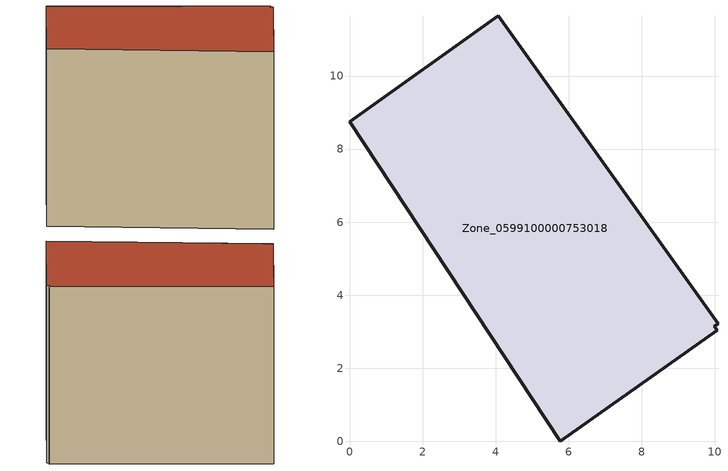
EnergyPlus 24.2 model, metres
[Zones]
Zone_0599100000753018
 floor ground (C_G): 0,8.75 4.07,11.65 10.09,3.22 9.98,3.15 10.06,3.05 5.77,0 z0
 wall outside (C_F): 4.07,11.65 0,8.75 5.77,0 10.06,3.05 9.98,3.15 10.09,3.22 4.07,11.65 z0:8.91
 roof outside (C_R): 5.77,0 10.06,3.05 9.98,3.15 10.09,3.22 4.07,11.65 0,8.75 z8.91
[BUILDING]
Pand.0599100000753018: North Axis=0; Terrain=City; Loads Convergence Tolerance Value=0.04; Temperature Convergence Tolerance Value=0.4; Solar Distribution=FullExterior; Maximum Number of Warmup Days=25; Minimum Number of Warmup Days=1
[Site:Location]
Rotterdam.The.Hague.AP_ZH_NLD Design_Conditions: Latitude=51.96; Longitude=4.45; Time Zone=1; Elevation=-4.5
[SITE:GROUNDTEMPERATURE:BUILDINGSURFACE]
18, 18, 18, 18, 18, 18, 18, 18, 18, 18, 18, 18
[MATERIAL] Thermal Absorptance=0.9; Solar Absorptance=0.7; Visible Absorptance=0.7
Name | Roughness | Thickness | Conductivity | Density | Specific Heat
G.TI.2006-2014 | MediumSmooth | 0.15 | 0.06 | 540 | 1210
F.TI.2006-2014 | Rough | 0.3 | 0.12 | 1920 | 840
R.TI.2006-2014 | MediumRough | 0.2 | 0.08 | 1500 | 1000
[CONSTRUCTION]
C_G: G.TI.2006-2014
C_F: F.TI.2006-2014
C_R: R.TI.2006-2014
[ZONE]
Zone_0599100000753018: Type=1; Multiplier=1; Ceiling Height=Autocalculate; Volume=Autocalculate; Floor Area=autocalculate; Part of Total Floor Area=Yes
[ZONEINFILTRATION:DESIGNFLOWRATE]
Infil_Zone_0599100000753018: Zone or ZoneList or Space or SpaceList=Zone_0599100000753018; Schedule=AlwaysOn; Design Flow Rate Calculation Method=Flow/Area; Flow Rate per Floor Area=0.0015; Constant Term Coefficient=1; Temperature Term Coefficient=0; Velocity Term Coefficient=0; Velocity Squared Term Coefficient=0
[HVACTEMPLATE:ZONE:IDEALLOADSAIRSYSTEM]
Zone_0599100000753018: Maximum Heating Supply Air Temperature=50; Minimum Cooling Supply Air Temperature=13; Maximum Heating Supply Air Humidity Ratio=0.0156; Minimum Cooling Supply Air Humidity Ratio=0.0077; Heating Limit=NoLimit; Cooling Limit=NoLimit; Dehumidification Control Type=ConstantSensibleHeatRatio; Cooling Sensible Heat Ratio=0.7; Dehumidification Setpoint=60; Humidification Control Type=None; Humidification Setpoint=30; Outdoor Air Method=None; Outdoor Air Flow Rate per Person=0.00944; Outdoor Air Flow Rate per Zone Floor Area=0; Outdoor Air Flow Rate per Zone=0; Demand Controlled Ventilation Type=None; Outdoor Air Economizer Type=NoEconomizer; Heat Recovery Type=None; Sensible Heat Recovery Effectiveness=0.7; Latent Heat Recovery Effectiveness=0.65
[ZONECONTROL:THERMOSTAT]
ThermostatControl_Zone_0599100000753018: Zone or ZoneList=Zone_0599100000753018; Control Type Schedule=DualSetpointControlType; Control 1=Thermostat_Zone_0599100000753018; Temperature Difference Between Cutout And Setpoint=0
[THERMOSTATSETPOINT:DUALSETPOINT]
Thermostat_Zone_0599100000753018: Heating Setpoint Temperature Schedule=HeatingSetpoint_Zone_0599100000753018; Cooling Setpoint Temperature Schedule=CoolingSetpoint_Zone_0599100000753018
[SCHEDULE:COMPACT]
HeatingSetpoint_Zone_0599100000753018: Through: 12/31, For: AllDays, Until: 24:00, 21
CoolingSetpoint_Zone_0599100000753018: Through: 12/31, For: AllDays, Until: 24:00, 24
DualSetpointControlType: Through: 12/31, For: AllDays, Until: 24:00, 4
AlwaysOn: Through: 12/31, For: AllDays, Until: 24:00, 1
